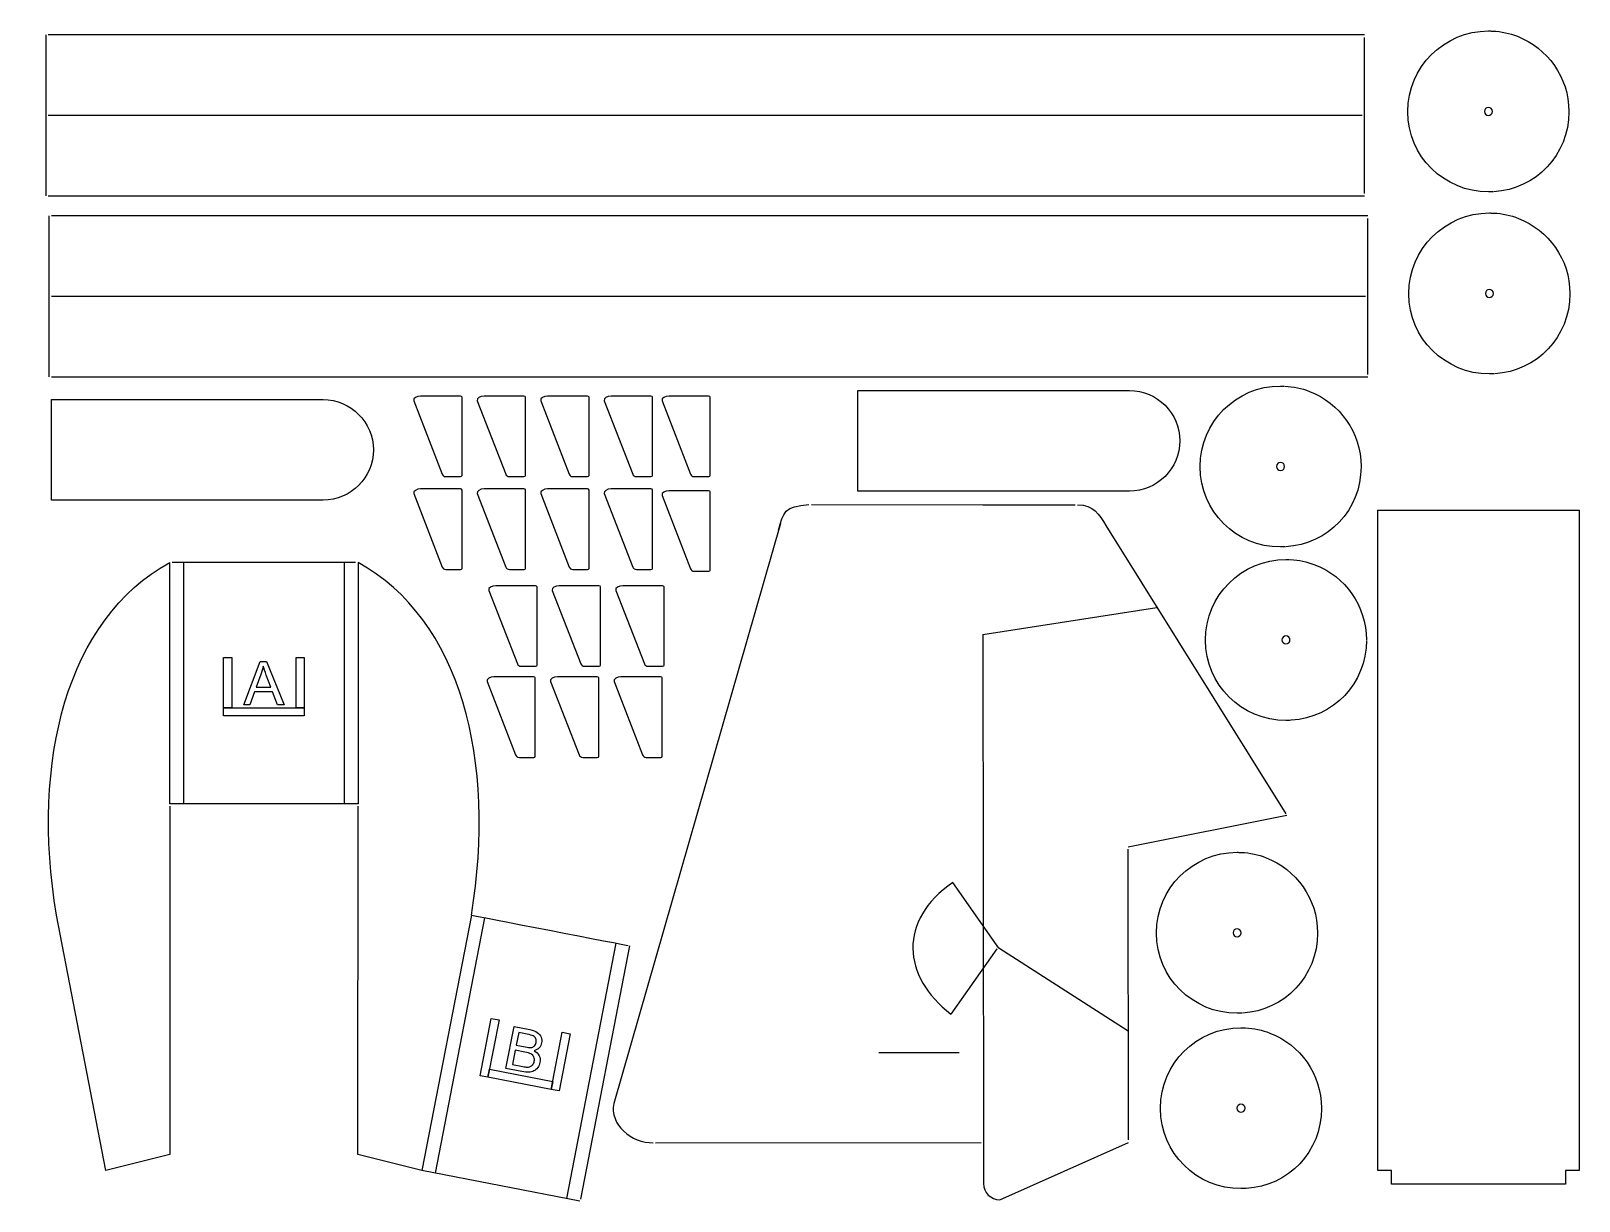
# Model space of a CAD drawing. Extents: x 2 to 490, y 5 to 375.
import ezdxf

# ---------------------------------------------------------------- set-up
doc = ezdxf.new("R2010")
doc.units = 0
doc.layers.add('Layer_1', color=7, linetype='CONTINUOUS')

msp = doc.modelspace()

# ---------------------------------------------------------------- linework, layer by layer
at = {"layer": 'Layer_1', "color": 5}
for p, q in [((6.634819, 373.377582), (6.634819, 347.977582)), ((422.814372, 373.377582), (7.39702, 373.377582)), ((422.814372, 347.977582), (422.814372, 372.615582)), ((6.634819, 347.977582), (6.634819, 322.577582)), ((422.052337, 347.977582), (7.396984, 347.977582)), ((422.814372, 323.339574), (422.814372, 347.977574)), ((463.129771, 349.243253), (463.129771, 349.243253)), ((7.396847, 322.577574), (422.8142, 322.577574)), ((7.626519, 316.247575), (7.626519, 290.847575)), ((423.806073, 316.247575), (8.38872, 316.247575)), ((423.806073, 290.847575), (423.806073, 315.485575)), ((7.626519, 290.847575), (7.626519, 265.447575)), ((423.044038, 290.847575), (8.388685, 290.847575)), ((423.806073, 266.209566), (423.806073, 290.847566)), ((463.449904, 291.796189), (463.449904, 291.796189)), ((8.388548, 265.447566), (423.8059, 265.447566)), ((397.541524, 237.192812), (397.541524, 237.192812)), ((248.226552, 225.145375), (302.346896, 225.127736)), ((302.346924, 225.127793), (331.441213, 225.127793)), ((238.425256, 219.217043), (185.844081, 36.168768)), ((341.153891, 218.592231), (397.916894, 127.611901)), ((104.40337, 206.903151), (46.491723, 206.903151)), ((302.359004, 184.17557), (357.279095, 192.643295)), ((399.252051, 182.45601), (399.252051, 182.45601)), ((105.165454, 130.703151), (45.729807, 130.703151)), ((105.1375, 20.076288), (105.16537, 129.941166)), ((398.264916, 127.054526), (348.144366, 117.087143)), ((348.244273, 24.643527), (348.14479, 116.469818)), ((307.403302, 85.195927), (292.830758, 105.875055)), ((25.575429, 15.035376), (9.966777, 95.603823)), ((383.816905, 90.029333), (383.816905, 90.029333)), ((190.801188, 85.942397), (175.312832, 5.994838)), ((306.772846, 84.930675), (292.254277, 64.370786)), ((348.206653, 58.956706), (307.403317, 85.195964)), ((294.869334, 52.158184), (269.469334, 52.125728)), ((385.05925, 34.678866), (385.05925, 34.678866)), ((45.757493, 20.076217), (25.575429, 15.035376)), ((125.319564, 15.035446), (105.1375, 20.076288)), ((199.067448, 23.734066), (301.762118, 23.832491)), ((302.524047, 23.832598), (302.538158, 10.918815)), ((307.699297, 5.768612), (348.2444, 23.881634)), ((175.192492, 5.373343), (125.319592, 15.035573))]:
    msp.add_line(p, q, dxfattribs=at)
at = {"layer": 'Layer_1', "color": 1}
for p, q in [((137.442657, 259.420096), (124.907757, 259.420096)), ((137.966179, 234.340771), (137.966179, 259.071198)), ((157.484866, 259.420096), (144.94926, 259.420096)), ((158.007682, 234.340771), (158.007682, 259.071198)), ((177.518777, 259.420096), (164.983877, 259.420096)), ((178.042299, 234.340771), (178.042299, 259.071198)), ((197.560633, 259.420096), (185.02538, 259.420096)), ((198.083802, 234.340771), (198.083802, 259.071198)), ((215.7989, 259.420096), (203.263647, 259.420096)), ((216.322069, 234.340771), (216.322069, 259.071198)), ((262.873165, 229.412121), (262.873165, 261.162121)), ((262.873165, 261.162121), (348.598518, 261.162121)), ((8.408111, 226.561247), (8.408111, 258.311247)), ((8.408111, 258.311247), (94.133464, 258.311247)), ((122.726179, 257.965593), (131.755879, 234.779273)), ((142.768035, 257.965593), (151.797735, 234.779273)), ((162.801946, 257.965593), (171.831999, 234.779273)), ((182.844155, 257.965593), (191.873855, 234.779273)), ((201.082069, 257.965593), (210.111769, 234.779273)), ((137.44266, 230.102349), (124.90776, 230.102349)), ((132.894646, 234.020096), (137.484637, 234.020096)), ((137.966179, 234.340771), (137.966179, 234.340771)), ((137.966182, 205.023377), (137.966182, 229.753452)), ((157.484868, 230.102349), (144.949263, 230.102349)), ((152.936502, 234.020096), (157.526846, 234.020096)), ((158.007682, 234.340771), (158.007682, 234.340771)), ((158.007685, 205.023377), (158.007685, 229.753452)), ((177.51878, 230.102349), (164.98388, 230.102349)), ((172.970766, 234.020096), (177.56111, 234.020096)), ((178.042299, 234.340771), (178.042299, 234.340771)), ((178.042302, 205.023377), (178.042302, 229.753452)), ((197.560636, 230.102349), (185.025383, 230.102349)), ((193.012622, 234.020096), (197.602966, 234.020096)), ((198.083802, 234.340771), (198.083802, 234.340771)), ((198.083805, 205.023377), (198.083805, 229.753452)), ((211.250888, 234.020096), (215.84088, 234.020096)), ((216.322069, 234.340771), (216.322069, 234.340771)), ((94.133464, 226.561247), (8.408111, 226.561247)), ((94.133464, 226.561247), (94.133464, 226.561247)), ((122.726182, 228.647846), (131.755882, 205.461527)), ((142.768038, 228.647846), (151.797738, 205.461527)), ((162.801949, 228.647846), (171.832002, 205.461527)), ((182.844158, 228.647846), (191.873858, 205.461527)), ((201.082072, 228.077672), (210.111772, 204.891353)), ((215.798902, 229.532175), (203.26365, 229.532175)), ((216.322072, 204.453203), (216.322072, 229.183278)), ((348.598518, 229.412121), (262.873165, 229.412121)), ((348.598518, 229.412121), (348.598518, 229.412121)), ((426.967706, 15.033386), (426.967706, 223.440386)), ((426.967706, 223.440386), (490.467706, 223.440386)), ((490.467706, 223.440386), (490.467706, 15.033386)), ((45.729624, 130.703151), (45.729624, 206.903151)), ((50.04768, 206.903151), (50.04768, 130.703151)), ((100.84768, 130.703151), (100.84768, 206.903151)), ((105.165454, 206.903151), (105.165454, 130.703151)), ((132.894649, 204.702349), (137.48464, 204.702349)), ((137.966182, 205.023377), (137.966182, 205.023377)), ((152.936504, 204.702349), (157.526849, 204.702349)), ((158.007685, 205.023377), (158.007685, 205.023377)), ((172.970769, 204.702349), (177.561113, 204.702349)), ((178.042302, 205.023377), (178.042302, 205.023377)), ((193.012624, 204.702349), (197.602969, 204.702349)), ((198.083805, 205.023377), (198.083805, 205.023377)), ((211.250891, 204.132175), (215.840883, 204.132175)), ((216.322072, 204.453203), (216.322072, 204.453203)), ((146.430986, 198.09722), (155.460686, 174.9109)), ((161.147816, 199.551723), (148.612564, 199.551723)), ((161.670986, 174.472398), (161.670986, 199.202825)), ((166.465292, 198.09722), (175.494992, 174.9109)), ((181.182123, 199.551723), (168.64687, 199.551723)), ((181.705292, 174.472398), (181.705292, 199.202825)), ((186.507097, 198.09722), (195.536797, 174.9109)), ((201.223928, 199.551723), (188.688675, 199.551723)), ((201.747097, 174.472398), (201.747097, 199.202825)), ((302.359004, 184.17557), (302.524104, 23.832426)), ((156.599453, 174.151723), (161.189797, 174.151723)), ((161.670986, 174.472398), (161.670986, 174.472398)), ((176.633759, 174.151723), (181.224103, 174.151723)), ((181.705292, 174.472398), (181.705292, 174.472398)), ((196.675564, 174.151723), (201.265909, 174.151723)), ((201.747097, 174.472398), (201.747097, 174.472398)), ((145.860815, 169.349649), (154.890515, 146.16333)), ((160.577646, 170.804152), (148.042393, 170.804152)), ((161.100815, 145.72518), (161.100815, 170.455255)), ((165.895122, 169.349649), (174.924822, 146.16333)), ((180.611952, 170.804152), (168.076699, 170.804152)), ((181.135122, 145.72518), (181.135122, 170.455255)), ((185.936924, 169.349649), (194.966624, 146.16333)), ((200.653754, 170.804152), (188.118502, 170.804152)), ((201.176924, 145.72518), (201.176924, 170.455255)), ((156.029282, 145.404152), (160.619626, 145.404152)), ((161.100815, 145.72518), (161.100815, 145.72518)), ((176.063588, 145.404152), (180.653933, 145.404152)), ((181.135122, 145.72518), (181.135122, 145.72518)), ((196.105391, 145.404152), (200.695735, 145.404152)), ((201.176924, 145.72518), (201.176924, 145.72518)), ((140.928288, 95.603851), (125.319635, 15.035404)), ((129.558768, 14.214179), (145.167421, 94.782627)), ((186.562012, 86.762986), (170.953359, 6.194539)), ((431.285354, 15.033386), (426.967706, 15.033386)), ((431.285354, 10.715386), (431.285354, 15.033386)), ((490.467706, 15.033386), (486.149706, 15.033386)), ((486.149706, 15.033386), (486.149706, 10.715386)), ((486.149706, 10.715386), (431.285354, 10.715386)), ((486.149706, 10.715386), (486.149706, 10.715386))]:
    msp.add_line(p, q, dxfattribs=at)
at = {"layer": 'Layer_1', "color": 4}
for p, q in [((62.747793, 176.943936), (65.287426, 176.943936)), ((62.747793, 161.068936), (62.747793, 176.943936)), ((62.747793, 176.943936), (62.747793, 176.943936)), ((65.287426, 176.943936), (65.287426, 161.068936)), ((85.607793, 176.943936), (88.147793, 176.943936)), ((85.607793, 161.068936), (85.607793, 176.943936)), ((85.607793, 176.943936), (85.607793, 176.943936)), ((88.147793, 176.943936), (88.147793, 161.068936)), ((69.08323, 162.005321), (74.298697, 175.601024)), ((74.485613, 171.578708), (72.994774, 167.587733)), ((74.298697, 175.601024), (76.276722, 175.601024)), ((77.628157, 167.587733), (76.210343, 171.357164)), ((76.276722, 175.601024), (81.811805, 162.005321)), ((72.466369, 166.125766), (70.991405, 162.005321)), ((78.191247, 166.125766), (72.466369, 166.125766)), ((72.994774, 167.587733), (77.628157, 167.587733)), ((72.994774, 167.587733), (72.994774, 167.587733)), ((79.764283, 162.005321), (78.191247, 166.125766)), ((70.991405, 162.005321), (69.08323, 162.005321)), ((69.08323, 162.005321), (69.08323, 162.005321)), ((81.811805, 162.005321), (79.764283, 162.005321)), ((62.747793, 161.068936), (88.147793, 161.068936)), ((62.747793, 158.528569), (62.747793, 161.068936)), ((62.747793, 161.068936), (62.747793, 161.068936)), ((65.287426, 161.068936), (62.747793, 161.068936)), ((88.147793, 158.528569), (62.747793, 158.528569)), ((88.147793, 161.068936), (85.607793, 161.068936)), ((88.147793, 161.068936), (88.147793, 158.528569)), ((143.654625, 44.9396), (147.157355, 63.018755)), ((149.650789, 62.535803), (146.148764, 44.456647)), ((147.157355, 63.018755), (149.650789, 62.535803)), ((147.157355, 63.018755), (147.157355, 63.018755)), ((151.848199, 47.220238), (154.410071, 60.446582)), ((154.410071, 60.446582), (159.372244, 59.483499)), ((166.097373, 40.59191), (169.599751, 58.671066)), ((169.599751, 58.671066), (172.093537, 58.188113)), ((169.599751, 58.671066), (169.599751, 58.671066)), ((155.858111, 58.545533), (155.085175, 54.549972)), ((155.085175, 54.549972), (157.944439, 53.996817)), ((155.085175, 54.549972), (155.085175, 54.549972)), ((158.50077, 58.032947), (155.858111, 58.545533)), ((172.093537, 58.188113), (168.591512, 40.108957)), ((154.782054, 52.990172), (153.899757, 48.442514)), ((157.839227, 52.396094), (154.782054, 52.990172)), ((146.148764, 44.456647), (143.654625, 44.9396)), ((146.148651, 44.456689), (146.631604, 46.950123)), ((166.097529, 40.592009), (146.148651, 44.456689)), ((146.631604, 46.950123), (166.580834, 43.085442)), ((146.631604, 46.950123), (146.631604, 46.950123)), ((156.892216, 46.244454), (151.848199, 47.220238)), ((151.848199, 47.220238), (151.848199, 47.220238)), ((153.899757, 48.442514), (157.192232, 47.804339)), ((153.899757, 48.442514), (153.899757, 48.442514)), ((168.591512, 40.108957), (166.097373, 40.59191)), ((166.580834, 43.085442), (166.097529, 40.592009))]:
    msp.add_line(p, q, dxfattribs=at)
at = {"layer": 'Layer_1', "color": 5}
for points in [[(436.459912, 349.243253), (436.459912, 363.271108), (447.831704, 374.643253), (461.859912, 374.643253)], [(461.859912, 374.643253), (462.25079, 374.643253), (462.639904, 374.634081), (463.026548, 374.616442)], [(463.204221, 374.608125), (466.003866, 374.481477), (468.50753, 373.909977), (470.999552, 372.949011)], [(470.999552, 372.949011), (480.511852, 369.279064), (487.259785, 360.048986), (487.259785, 349.243402)], [(461.859912, 323.843239), (447.831704, 323.843239), (436.460265, 335.109197), (436.460265, 349.137053)], [(461.859771, 350.5129), (461.158449, 350.5129), (460.590124, 349.94387), (460.590124, 349.243253)], [(460.590124, 349.243253), (460.590124, 348.541931), (461.158449, 347.972547), (461.859771, 347.972547)], [(463.129771, 349.243253), (463.129771, 349.94387), (462.561446, 350.5129), (461.859771, 350.5129)], [(461.859771, 347.972547), (462.561446, 347.972547), (463.129771, 348.541931), (463.129771, 349.243253)], [(487.25963, 349.101972), (487.25963, 335.577884), (476.862916, 324.672817), (463.532855, 323.897059)], [(463.359218, 323.88663), (462.863212, 323.857703), (462.363326, 323.843239), (461.859912, 323.843239)], [(436.780045, 291.796189), (436.780045, 305.824044), (448.151837, 317.196189), (462.180045, 317.196189)], [(462.180045, 317.196189), (462.570923, 317.196189), (462.960037, 317.187016), (463.346681, 317.169377)], [(463.524354, 317.16106), (466.323999, 317.034413), (468.827663, 316.462913), (471.319685, 315.501947)], [(471.319685, 315.501947), (480.831985, 311.831999), (487.579918, 302.601922), (487.579918, 291.796338)], [(462.180045, 266.396174), (448.151837, 266.396174), (436.780398, 277.662133), (436.780398, 291.689988)], [(462.179904, 293.065836), (461.478582, 293.065836), (460.910257, 292.496805), (460.910257, 291.796189)], [(460.910257, 291.796189), (460.910257, 291.094866), (461.478582, 290.525483), (462.179904, 290.525483)], [(463.449904, 291.796189), (463.449904, 292.496805), (462.881579, 293.065836), (462.179904, 293.065836)], [(462.179904, 290.525483), (462.881579, 290.525483), (463.449904, 291.094866), (463.449904, 291.796189)], [(487.579763, 291.654908), (487.579763, 278.130819), (477.183049, 267.225753), (463.852988, 266.449994)], [(463.679351, 266.439566), (463.183345, 266.410638), (462.683459, 266.396174), (462.180045, 266.396174)], [(370.871665, 237.192812), (370.871665, 251.220668), (382.243457, 262.592812), (396.271665, 262.592812)], [(396.271665, 262.592812), (396.662543, 262.592812), (397.051657, 262.58364), (397.438301, 262.566001)], [(397.615974, 262.557684), (400.415619, 262.431037), (402.919283, 261.859537), (405.411305, 260.89857)], [(405.411305, 260.89857), (414.923605, 257.228623), (421.671538, 247.998545), (421.671538, 237.192962)], [(396.271665, 211.792798), (382.243457, 211.792798), (370.872018, 223.058757), (370.872018, 237.086612)], [(396.271524, 238.46246), (395.570202, 238.46246), (395.001877, 237.893429), (395.001877, 237.192812)], [(395.001877, 237.192812), (395.001877, 236.49149), (395.570202, 235.922107), (396.271524, 235.922107)], [(397.541524, 237.192812), (397.541524, 237.893429), (396.973199, 238.46246), (396.271524, 238.46246)], [(396.271524, 235.922107), (396.973199, 235.922107), (397.541524, 236.49149), (397.541524, 237.192812)], [(421.671383, 237.051532), (421.671383, 223.527443), (411.274669, 212.622376), (397.944608, 211.846618)], [(237.821724, 217.101759), (239.341138, 222.645662), (239.631121, 224.762329), (247.464552, 225.145446)], [(332.203213, 225.127793), (337.218655, 225.127793), (339.001594, 222.042751), (341.153891, 218.592231)], [(397.770971, 211.83619), (397.274965, 211.807262), (396.775079, 211.792798), (396.271665, 211.792798)], [(9.966762, 95.603851), (1.942126, 144.515079), (13.288871, 188.983776), (45.72961, 206.903123)], [(140.928288, 95.603851), (148.953276, 144.515079), (137.606179, 188.983776), (105.165793, 206.903123)], [(372.582192, 182.45601), (372.582192, 196.483865), (383.953983, 207.85601), (397.982192, 207.85601)], [(397.982192, 207.85601), (398.373069, 207.85601), (398.762183, 207.846838), (399.148828, 207.829199)], [(399.326501, 207.820882), (402.126145, 207.694234), (404.629809, 207.122734), (407.121831, 206.161768)], [(407.121831, 206.161768), (416.634131, 202.491821), (423.382065, 193.261743), (423.382065, 182.456159)], [(397.982192, 157.055996), (383.953983, 157.055996), (372.582544, 168.321954), (372.582544, 182.34981)], [(397.982051, 183.725657), (397.280728, 183.725657), (396.712403, 183.156627), (396.712403, 182.45601)], [(396.712403, 182.45601), (396.712403, 181.754688), (397.280728, 181.185304), (397.982051, 181.185304)], [(399.252051, 182.45601), (399.252051, 183.156627), (398.683726, 183.725657), (397.982051, 183.725657)], [(397.982051, 181.185304), (398.683726, 181.185304), (399.252051, 181.754688), (399.252051, 182.45601)], [(423.381909, 182.314729), (423.381909, 168.790641), (412.985196, 157.885574), (399.655134, 157.109816)], [(399.481497, 157.099387), (398.985492, 157.07046), (398.485606, 157.055996), (397.982192, 157.055996)], [(45.729624, 129.941095), (45.735974, 87.117753), (45.757493, 20.076217), (45.757493, 20.076217)], [(357.147046, 90.029333), (357.147046, 104.057188), (368.518838, 115.429333), (382.547046, 115.429333)], [(382.547046, 115.429333), (382.937924, 115.429333), (383.327038, 115.420161), (383.713682, 115.402522)], [(383.891355, 115.394205), (386.691, 115.267557), (389.194664, 114.696057), (391.686686, 113.735091)], [(391.686686, 113.735091), (401.198986, 110.065143), (407.946919, 100.835066), (407.946919, 90.029482)], [(292.830899, 105.875092), (275.494341, 94.014703), (276.82008, 76.20895), (292.254107, 64.370786)], [(140.928288, 95.603851), (140.928288, 95.603851), (190.282604, 86.042162), (190.359157, 86.027698)], [(382.547046, 64.629319), (368.518838, 64.629319), (357.147399, 75.895277), (357.147399, 89.923133)], [(382.546905, 91.29898), (381.845583, 91.29898), (381.277258, 90.729949), (381.277258, 90.029333)], [(381.277258, 90.029333), (381.277258, 89.328011), (381.845583, 88.758627), (382.546905, 88.758627)], [(383.816905, 90.029333), (383.816905, 90.729949), (383.24858, 91.29898), (382.546905, 91.29898)], [(382.546905, 88.758627), (383.24858, 88.758627), (383.816905, 89.328011), (383.816905, 90.029333)], [(407.946764, 89.888052), (407.946764, 76.363963), (397.55005, 65.458897), (384.219989, 64.683138)], [(384.046352, 64.67271), (383.550346, 64.643783), (383.05046, 64.629319), (382.547046, 64.629319)], [(358.389391, 34.678866), (358.389391, 48.706722), (369.761183, 60.078866), (383.789391, 60.078866)], [(383.789391, 60.078866), (384.180269, 60.078866), (384.569383, 60.069694), (384.956027, 60.052055)], [(385.1337, 60.043738), (387.933345, 59.917091), (390.437009, 59.345591), (392.929031, 58.384624)], [(392.929031, 58.384624), (402.441331, 54.714677), (409.189264, 45.484599), (409.189264, 34.679016)], [(185.844152, 36.168743), (184.46726, 29.462085), (191.458963, 23.726976), (198.305321, 23.734032)], [(383.789391, 9.278852), (369.761183, 9.278852), (358.389744, 20.544811), (358.389744, 34.572666)], [(383.78925, 35.948514), (383.087928, 35.948514), (382.519603, 35.379483), (382.519603, 34.678866)], [(382.519603, 34.678866), (382.519603, 33.977544), (383.087928, 33.408161), (383.78925, 33.408161)], [(385.05925, 34.678866), (385.05925, 35.379483), (384.490925, 35.948514), (383.78925, 35.948514)], [(383.78925, 33.408161), (384.490925, 33.408161), (385.05925, 33.977544), (385.05925, 34.678866)], [(409.189109, 34.537586), (409.189109, 21.013497), (398.792395, 10.10843), (385.462334, 9.332672)], [(302.538158, 10.918815), (302.54098, 8.082834), (304.863669, 5.76579), (307.699297, 5.768612)], [(385.288697, 9.322244), (384.792691, 9.293316), (384.292805, 9.278852), (383.789391, 9.278852)]]:
    msp.add_open_spline(points, degree=3, dxfattribs=at)
at = {"layer": 'Layer_1', "color": 1}
for points in [[(124.907757, 259.420096), (123.707607, 259.420096), (122.424554, 258.739234), (122.726179, 257.965593)], [(137.966179, 259.071198), (137.966179, 259.262757), (137.730524, 259.420096), (137.442657, 259.420096)], [(144.94926, 259.420096), (143.749816, 259.420096), (142.46641, 258.739234), (142.768035, 257.965593)], [(158.007682, 259.071198), (158.007682, 259.262757), (157.772379, 259.420096), (157.484866, 259.420096)], [(164.983877, 259.420096), (163.783727, 259.420096), (162.500674, 258.739234), (162.801946, 257.965593)], [(178.042299, 259.071198), (178.042299, 259.262757), (177.806644, 259.420096), (177.518777, 259.420096)], [(185.02538, 259.420096), (183.825936, 259.420096), (182.54253, 258.739234), (182.844155, 257.965593)], [(198.083802, 259.071198), (198.083802, 259.262757), (197.848499, 259.420096), (197.560633, 259.420096)], [(203.263647, 259.420096), (202.06385, 259.420096), (200.780444, 258.739234), (201.082069, 257.965593)], [(216.322069, 259.071198), (216.322069, 259.262757), (216.086766, 259.420096), (215.7989, 259.420096)], [(348.598518, 261.162121), (357.329415, 261.162121), (364.473165, 254.018371), (364.473165, 245.287121)], [(94.133464, 258.311247), (102.864361, 258.311247), (110.008111, 251.167497), (110.008111, 242.436247)], [(364.473165, 245.287121), (364.473165, 236.555871), (357.329415, 229.412121), (348.598518, 229.412121)], [(110.008111, 242.436247), (110.008111, 233.704997), (102.864361, 226.561247), (94.133464, 226.561247)], [(131.755879, 234.779273), (131.913218, 234.375696), (132.269171, 234.020096), (132.894646, 234.020096)], [(151.797735, 234.779273), (151.955074, 234.375696), (152.311027, 234.020096), (152.936502, 234.020096)], [(171.831999, 234.779273), (171.989338, 234.375696), (172.345291, 234.020096), (172.970766, 234.020096)], [(191.873855, 234.779273), (192.031194, 234.375696), (192.386794, 234.020096), (193.012622, 234.020096)], [(210.111769, 234.779273), (210.269108, 234.375696), (210.625413, 234.020096), (211.250888, 234.020096)], [(124.90776, 230.102349), (123.70761, 230.102349), (122.424557, 229.42184), (122.726182, 228.647846)], [(137.966182, 229.753452), (137.966182, 229.945715), (137.730526, 230.102349), (137.44266, 230.102349)], [(137.484637, 234.020096), (137.749221, 234.020096), (137.966179, 234.164382), (137.966179, 234.340771)], [(144.949263, 230.102349), (143.749818, 230.102349), (142.466413, 229.42184), (142.768038, 228.647846)], [(158.007685, 229.753452), (158.007685, 229.945715), (157.772382, 230.102349), (157.484868, 230.102349)], [(157.526846, 234.020096), (157.790724, 234.020096), (158.007682, 234.164382), (158.007682, 234.340771)], [(164.98388, 230.102349), (163.78373, 230.102349), (162.500677, 229.42184), (162.801949, 228.647846)], [(178.042302, 229.753452), (178.042302, 229.945715), (177.806646, 230.102349), (177.51878, 230.102349)], [(177.56111, 234.020096), (177.825341, 234.020096), (178.042299, 234.164382), (178.042299, 234.340771)], [(185.025383, 230.102349), (183.825938, 230.102349), (182.542533, 229.42184), (182.844158, 228.647846)], [(198.083805, 229.753452), (198.083805, 229.945715), (197.848502, 230.102349), (197.560636, 230.102349)], [(197.602966, 234.020096), (197.866844, 234.020096), (198.083802, 234.164382), (198.083802, 234.340771)], [(215.84088, 234.020096), (216.105111, 234.020096), (216.322069, 234.164382), (216.322069, 234.340771)], [(203.26365, 229.532175), (202.063852, 229.532175), (200.780447, 228.851667), (201.082072, 228.077672)], [(216.322072, 229.183278), (216.322072, 229.375542), (216.086769, 229.532175), (215.798902, 229.532175)], [(131.755882, 205.461527), (131.913221, 205.057949), (132.269174, 204.702349), (132.894649, 204.702349)], [(151.797738, 205.461527), (151.955077, 205.057949), (152.311029, 204.702349), (152.936504, 204.702349)], [(171.832002, 205.461527), (171.989341, 205.057949), (172.345294, 204.702349), (172.970769, 204.702349)], [(191.873858, 205.461527), (192.031197, 205.057949), (192.386797, 204.702349), (193.012624, 204.702349)], [(137.48464, 204.702349), (137.749224, 204.702349), (137.966182, 204.846988), (137.966182, 205.023377)], [(157.526849, 204.702349), (157.790727, 204.702349), (158.007685, 204.846988), (158.007685, 205.023377)], [(177.561113, 204.702349), (177.825344, 204.702349), (178.042302, 204.846988), (178.042302, 205.023377)], [(197.602969, 204.702349), (197.866847, 204.702349), (198.083805, 204.846988), (198.083805, 205.023377)], [(210.111772, 204.891353), (210.269111, 204.487775), (210.625416, 204.132175), (211.250891, 204.132175)], [(215.840883, 204.132175), (216.105113, 204.132175), (216.322072, 204.276814), (216.322072, 204.453203)], [(148.612564, 199.551723), (147.412766, 199.551723), (146.129361, 198.870862), (146.430986, 198.09722)], [(161.670986, 199.202825), (161.670986, 199.394384), (161.43533, 199.551723), (161.147816, 199.551723)], [(168.64687, 199.551723), (167.447073, 199.551723), (166.163667, 198.870862), (166.465292, 198.09722)], [(181.705292, 199.202825), (181.705292, 199.394384), (181.46999, 199.551723), (181.182123, 199.551723)], [(188.688675, 199.551723), (187.488878, 199.551723), (186.205472, 198.870862), (186.507097, 198.09722)], [(201.747097, 199.202825), (201.747097, 199.394384), (201.511442, 199.551723), (201.223928, 199.551723)], [(155.460686, 174.9109), (155.618025, 174.507323), (155.973978, 174.151723), (156.599453, 174.151723)], [(161.189797, 174.151723), (161.454028, 174.151723), (161.670986, 174.296009), (161.670986, 174.472398)], [(175.494992, 174.9109), (175.652331, 174.507323), (176.008284, 174.151723), (176.633759, 174.151723)], [(181.224103, 174.151723), (181.488334, 174.151723), (181.705292, 174.296009), (181.705292, 174.472398)], [(195.536797, 174.9109), (195.694136, 174.507323), (196.050089, 174.151723), (196.675564, 174.151723)], [(201.265909, 174.151723), (201.530139, 174.151723), (201.747097, 174.296009), (201.747097, 174.472398)], [(148.042393, 170.804152), (146.842596, 170.804152), (145.55919, 170.123644), (145.860815, 169.349649)], [(161.100815, 170.455255), (161.100815, 170.647519), (160.86516, 170.804152), (160.577646, 170.804152)], [(168.076699, 170.804152), (166.876902, 170.804152), (165.593497, 170.123644), (165.895122, 169.349649)], [(181.135122, 170.455255), (181.135122, 170.647519), (180.899819, 170.804152), (180.611952, 170.804152)], [(188.118502, 170.804152), (186.918704, 170.804152), (185.635299, 170.123644), (185.936924, 169.349649)], [(201.176924, 170.455255), (201.176924, 170.647519), (200.941268, 170.804152), (200.653754, 170.804152)], [(154.890515, 146.16333), (155.047854, 145.759752), (155.403807, 145.404152), (156.029282, 145.404152)], [(160.619626, 145.404152), (160.883857, 145.404152), (161.100815, 145.548791), (161.100815, 145.72518)], [(174.924822, 146.16333), (175.08216, 145.759752), (175.438113, 145.404152), (176.063588, 145.404152)], [(180.653933, 145.404152), (180.918163, 145.404152), (181.135122, 145.548791), (181.135122, 145.72518)], [(194.966624, 146.16333), (195.123963, 145.759752), (195.479916, 145.404152), (196.105391, 145.404152)], [(200.695735, 145.404152), (200.959966, 145.404152), (201.176924, 145.548791), (201.176924, 145.72518)]]:
    msp.add_open_spline(points, degree=3, dxfattribs=at)
at = {"layer": 'Layer_1', "color": 4}
for points in [[(75.235266, 174.195967), (75.048646, 173.310142), (74.798527, 172.439839), (74.485613, 171.578708)], [(76.210343, 171.357164), (75.782777, 172.502633), (75.459985, 173.449136), (75.235266, 174.195967)], [(159.372244, 59.483499), (160.382952, 59.289118), (161.167882, 58.997724), (161.723155, 58.61249)], [(157.944439, 53.996817), (158.719845, 53.846533), (159.284642, 53.790089), (159.642711, 53.825014)], [(160.474914, 57.459683), (160.110847, 57.657592), (159.451858, 57.848444), (158.50077, 58.032947)], [(159.642711, 53.825014), (160.113317, 53.872639), (160.489731, 54.02645), (160.775128, 54.290328)], [(161.244675, 56.600317), (161.100036, 56.973908), (160.842156, 57.259305), (160.474914, 57.459683)], [(162.332402, 53.745215), (161.927413, 53.305654), (161.384841, 52.991329), (160.707155, 52.806121)], [(160.775128, 54.290328), (161.060878, 54.550678), (161.248556, 54.915097), (161.336397, 55.379705)], [(161.336397, 55.379705), (161.420711, 55.819267), (161.392136, 56.22355), (161.244675, 56.600317)], [(161.723155, 58.61249), (162.282307, 58.226552), (162.680946, 57.721374), (162.92013, 57.09731)], [(163.100399, 55.251929), (162.990685, 54.687132), (162.73351, 54.184777), (162.332402, 53.745215)], [(162.92013, 57.09731), (163.159313, 56.475715), (163.218932, 55.861177), (163.100399, 55.251929)], [(159.731879, 51.800958), (159.311015, 52.035908), (158.680249, 52.233464), (157.839227, 52.396094)], [(160.633227, 50.832231), (160.450488, 51.242511), (160.152743, 51.566008), (159.731879, 51.800958)], [(160.286446, 48.408647), (160.524571, 48.697572), (160.681557, 49.049644), (160.762696, 49.472625)], [(160.762696, 49.472625), (160.85971, 49.965808), (160.815613, 50.418069), (160.633227, 50.832231)], [(160.707155, 52.806121), (161.460688, 52.414185), (162.000791, 51.89666), (162.321113, 51.246843)], [(162.576877, 49.119946), (162.457991, 48.501174), (162.213516, 47.951899), (161.849449, 47.46824)], [(162.321113, 51.246843), (162.641788, 50.600554), (162.726807, 49.891471), (162.576877, 49.119946)], [(159.067091, 46.050779), (158.457844, 46.01656), (157.733238, 46.081824), (156.892216, 46.244454)], [(157.192232, 47.804339), (157.757382, 47.694978), (158.158843, 47.638533), (158.397321, 47.638533)], [(158.397321, 47.638533), (158.811835, 47.632889), (159.172727, 47.686511), (159.477174, 47.802575)], [(160.642244, 46.425782), (160.19986, 46.211999), (159.67528, 46.086057), (159.067091, 46.050779)], [(159.477174, 47.802575), (159.781268, 47.918992), (160.05079, 48.120075), (160.286446, 48.408647)], [(161.849449, 47.46824), (161.485735, 46.98811), (161.081452, 46.639565), (160.642244, 46.425782)]]:
    msp.add_open_spline(points, degree=3, dxfattribs=at)

doc.saveas('drawing.dxf')
